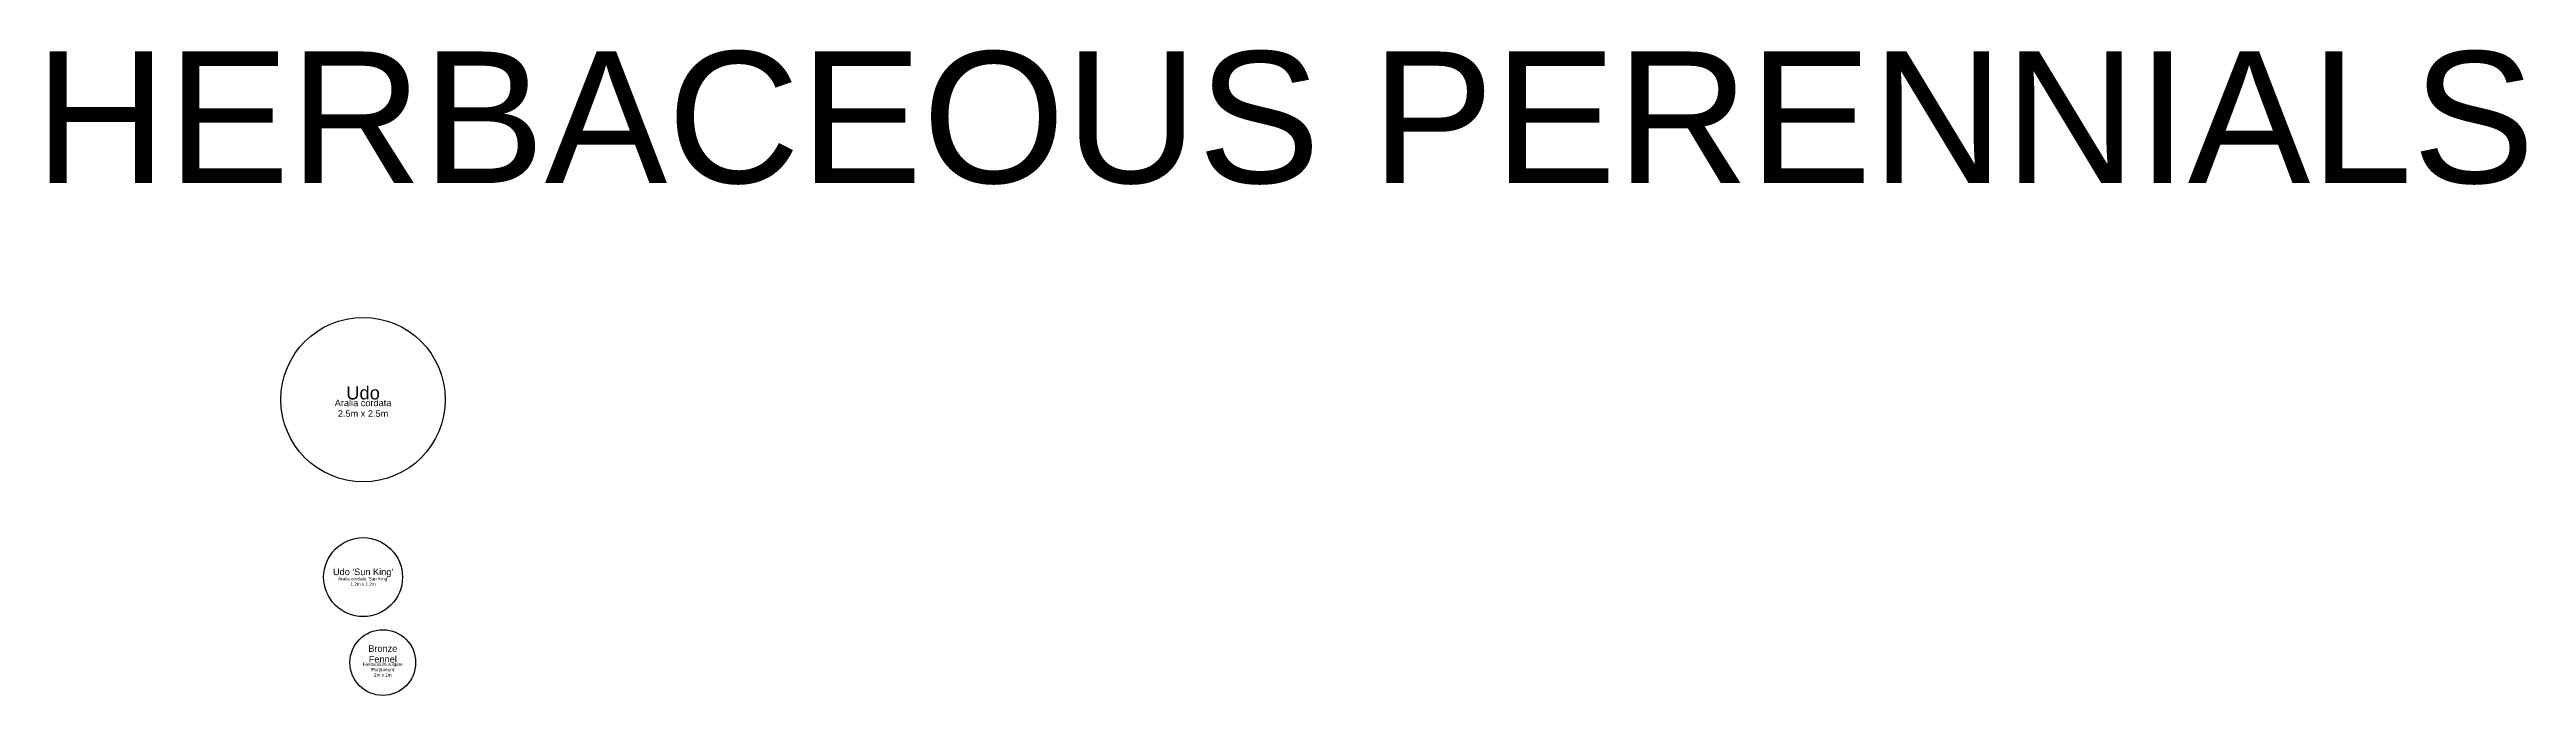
# Model space of a CAD drawing. Header units: metres. Extents: x 40.2 to 77.9, y 42.2 to 52.
import ezdxf

# ---------------------------------------------------------------- set-up
doc = ezdxf.new("R2010")
doc.units = ezdxf.units.M
for name, color, linetype, lineweight, true_color in [('Labels', 6, 'Continuous', 25, 0xff00ff), ('Plant - Perennial', 3, 'Continuous', 25, 0x00ff00), ('Plant - Shrub', 3, 'Continuous', 25, 0x00ff00), ('Plant label', 30, 'Continuous', 25, 0xff7f00)]:
    doc.layers.add(name, color=color, linetype=linetype, lineweight=lineweight, true_color=true_color)
doc.styles.add('textstyle23', font='')
doc.styles.add('textstyle24', font='')
doc.styles.add('textstyle25', font='')
doc.styles.add('textstyle26', font='')
doc.styles.add('textstyle27', font='')
doc.styles.add('textstyle28', font='')
doc.styles.add('textstyle29', font='')
doc.styles.get('textstyle23').set_extended_font_data('Arial')
doc.styles.get('textstyle24').set_extended_font_data('Arial')
doc.styles.get('textstyle25').set_extended_font_data('Arial')
doc.styles.get('textstyle26').set_extended_font_data('Arial')
doc.styles.get('textstyle27').set_extended_font_data('Arial')
doc.styles.get('textstyle28').set_extended_font_data('Arial')
doc.styles.get('textstyle29').set_extended_font_data('Arial')

# ---------------------------------------------------------------- blocks, each defined once
blk = doc.blocks.new('Perennial - Aralia cordata')
at = {"layer": 'Plant - Perennial'}
blk.add_circle((0, 0), 1.25, dxfattribs=at)
at = {"layer": 'Plant - Perennial', "color": 30, "true_color": 0xff7f00, "insert": (0, 0), "char_height": 0.2, "attachment_point": 8, "line_spacing_factor": 0.971628, "style": 'textstyle23'}
blk.add_mtext('Udo', dxfattribs=at)
at = {"layer": 'Plant label', "insert": (0, 0), "char_height": 0.1, "attachment_point": 2, "line_spacing_factor": 0.971628, "style": 'textstyle24'}
blk.add_mtext('\\c32767;Aralia cordata\\P2.5m x 2.5m', dxfattribs=at)
blk = doc.blocks.new("Perennial - Aralia cordata 'Sun King'")
at = {"layer": 'Plant - Perennial'}
blk.add_circle((0, 0), 0.6, dxfattribs=at)
at = {"layer": 'Plant - Perennial', "color": 30, "true_color": 0xff7f00, "insert": (0, 0), "char_height": 0.1, "attachment_point": 8, "line_spacing_factor": 0.971628, "style": 'textstyle26'}
blk.add_mtext("Udo 'Sun King'", dxfattribs=at)
at = {"layer": 'Plant label', "insert": (0, 0), "char_height": 0.05, "attachment_point": 2, "line_spacing_factor": 0.971628, "style": 'textstyle25'}
blk.add_mtext("\\c32767;Aralia cordata 'Sun King'\\P1.2m x 1.2m", dxfattribs=at)
blk = doc.blocks.new("Perennial - Foeniculum vulgare 'Purpureum'")
at = {"layer": 'Plant - Shrub'}
blk.add_circle((0, 0), 0.5, dxfattribs=at)
at = {"layer": 'Plant - Shrub', "insert": (0, 0), "char_height": 0.1, "attachment_point": 8, "line_spacing_factor": 0.971628, "style": 'textstyle29'}
blk.add_mtext('\\c32767;Bronze\\PFennel', dxfattribs=at)
at = {"layer": 'Plant label', "insert": (0, 0), "char_height": 0.05, "attachment_point": 2, "line_spacing_factor": 0.971628, "style": 'textstyle28'}
blk.add_mtext("\\c32767;Foeniculum vulgare\\P'Purpureum'\\P2m x 1m", dxfattribs=at)

msp = doc.modelspace()

# ---------------------------------------------------------------- block references
at = {"layer": 'Labels'}
for name, p in [('Perennial - Aralia cordata', (45, 46.7)), ("Perennial - Aralia cordata 'Sun King'", (45, 44)), ("Perennial - Foeniculum vulgare 'Purpureum'", (45.3, 42.7))]:
    msp.add_blockref(name, p, dxfattribs=at)

# ---------------------------------------------------------------- texts
at = {"layer": 'Labels', "insert": (40.002, 49.966), "char_height": 2, "attachment_point": 7, "line_spacing_factor": 0.971628, "style": 'textstyle27'}
msp.add_mtext('HERBACEOUS PERENNIALS', dxfattribs=at)

doc.saveas('drawing.dxf')
